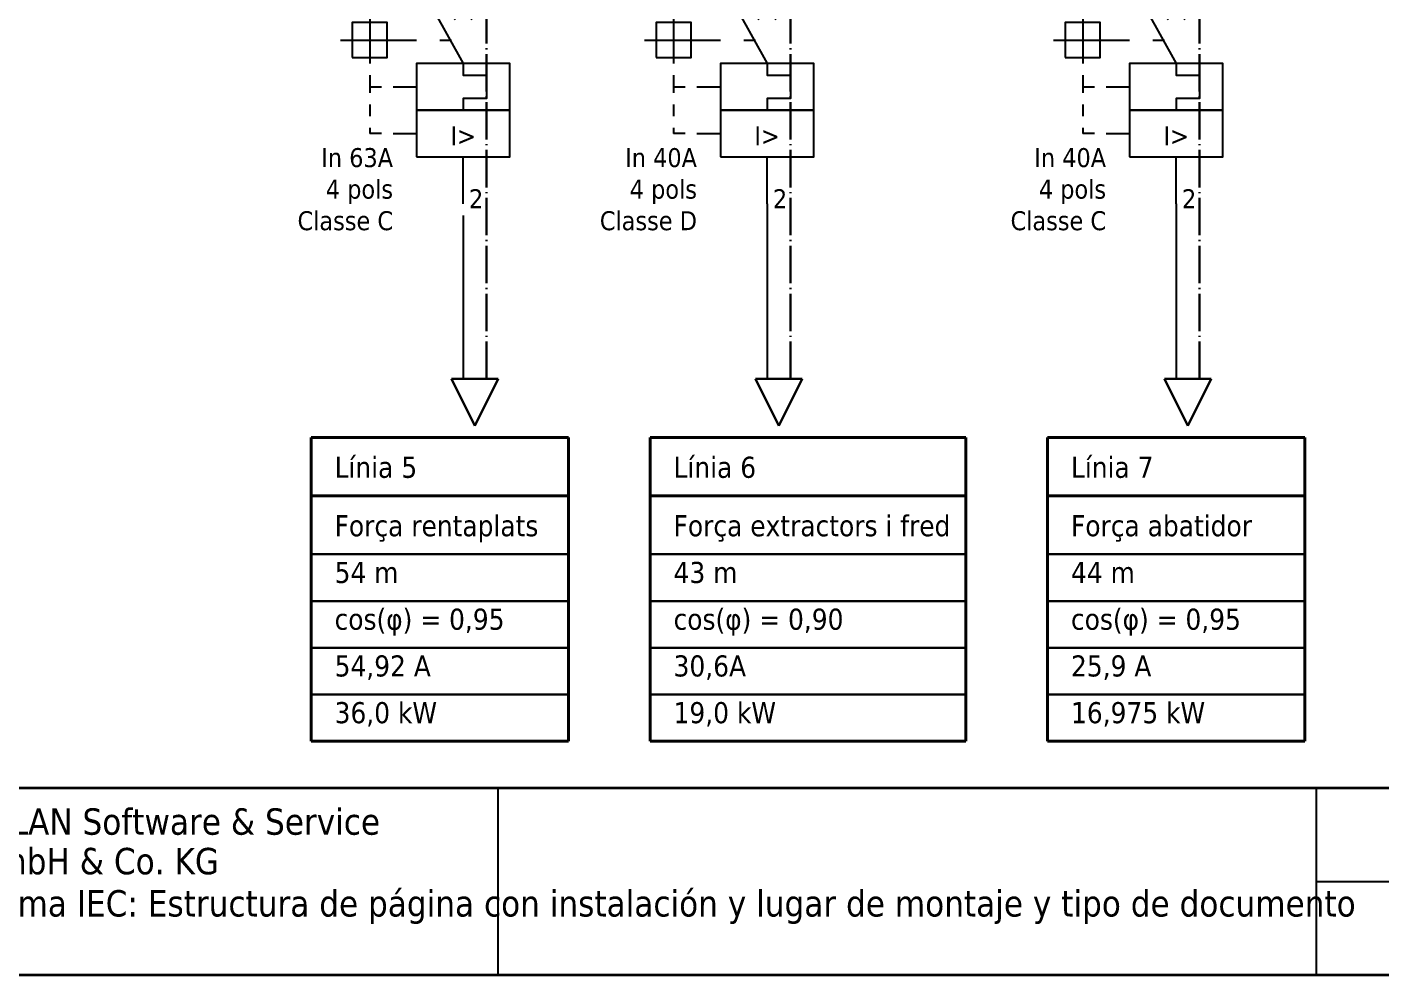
# Model space of a CAD drawing. Header units: millimetres. Extents: x 0 to 420, y 0 to 297.
# Drawn here: x 189.7 to 305.5, y 0 to 81.1 of the extents above; entities that cross this region are included whole.
import ezdxf
from ezdxf.enums import TextEntityAlignment as Align

# ---------------------------------------------------------------- set-up
doc = ezdxf.new("R2010")
doc.units = ezdxf.units.MM
doc.linetypes.add('EPL_DASHDOT', pattern=[1, 0.8, -0.1, 0, -0.1])
for name, color, linetype, lineweight in [('EPLAN100', 7, 'Continuous', 50), ('EPLAN108', 5, 'Continuous', 35), ('EPLAN201', 7, 'Continuous', 35), ('EPLAN300', 5, 'Continuous', 25), ('EPLAN304', 5, 'Continuous', 25), ('EPLAN420', 7, 'Continuous', 35), ('EPLAN451', 7, 'Continuous', 35), ('EPLAN500', 7, 'Continuous', 35), ('EPLAN501', 7, 'Continuous', 35), ('EPLAN502', 7, 'Continuous', 35)]:
    doc.layers.add(name, color=color, linetype=linetype, lineweight=lineweight)
doc.styles.add('Tahoma', font='')
doc.styles.get('Tahoma').set_extended_font_data('Tahoma')

# ---------------------------------------------------------------- blocks, each defined once
blk = doc.blocks.new('EPLFRAME')
at = {"layer": 'EPLAN201', "color": 0, "linetype": 'Continuous', "lineweight": 35, "ltscale": 4}
blk.add_line((0, 16), (420, 16), dxfattribs=at)
at = {"layer": 'EPLAN201', "color": 0, "linetype": 'Continuous', "lineweight": 25, "ltscale": 4}
for p, q in [((230, 0), (230, 16)), ((300, 0), (300, 16)), ((300, 8), (420, 8))]:
    blk.add_line(p, q, dxfattribs=at)
at = {"layer": 'EPLAN201', "color": 0, "linetype": 'Continuous', "lineweight": 35, "ltscale": 4}
blk.add_lwpolyline([(0, 0), (420, 0), (420, 297), (0, 297)], close=True, dxfattribs=at)
at = {"color": 0}
for tag, p in [('53_19005_1', (21, 293)), ('53_19005', (63, 293)), ('53_19005_8', (105, 293)), ('53_19005_6', (147, 293)), ('53_19005_7', (189, 293)), ('53_19005_9', (231, 293)), ('53_19005_3', (273, 293)), ('53_19005_2', (315, 293)), ('53_19005_4', (357, 293)), ('53_19005_5', (399, 293))]:
    blk.add_attdef(tag, text='', height=1.3545, dxfattribs=at).set_placement(p, align=Align.BOTTOM_CENTER)
for tag, p, height in [('4_11041', (1, 19.2575), 2.2575), ('4_11071[1]', (1, 14.6254), 1.6254), ('4_11074[1]', (21, 14.6254), 1.6254), ('4_11070[1]', (41, 14.6254), 1.6254), ('4_11024', (73, 14.6254), 1.6254), ('14_10014', (101, 14.2575), 2.2575), ('14_10015', (185, 14.2575), 2.2575), ('4_11011', (231, 14.2575), 2.2575), ('4_11030', (301, 14.2575), 2.2575), ('4_11036', (374, 14.6254), 1.6254), ('4_11071[2]', (1, 10.6254), 1.6254), ('4_11074[2]', (21, 10.6254), 1.6254), ('4_11070[2]', (41, 10.6254), 1.6254), ('4_11022', (73, 10.6254), 1.6254), ('4_1540', (374, 10.6254), 1.6254), ('14_10011', (101, 7.2575), 2.2575), ('4_11071[3]', (1, 6.6254), 1.6254), ('4_11074[3]', (21, 6.6254), 1.6254), ('4_11070[3]', (41, 6.6254), 1.6254), ('4_11080', (73, 6.6254), 1.6254), ('4_11059', (301, 6.6254), 1.6254), ('14_10013', (332, 6.6254), 1.6254), ('14_10151', (73, 2.6254), 1.6254), ('14_10300', (414.999999999999, 2.625399999999991), 1.6254)]:
    blk.add_attdef(tag, p, '', height=height, dxfattribs=at)
for tag, height, p in [('4_11040', 2.2575, (419, 19.2575)), ('4_11000', 1.6254, (419, 6.6254)), ('4_11085', 1.6254, (141, 2.6254)), ('4_11086', 1.6254, (183, 2.6254)), ('4_25020', 1.6254, (412.999999999999, 2.6254))]:
    blk.add_attdef(tag, text='', height=height, dxfattribs=at).set_placement(p, align=Align.RIGHT)
blk = doc.blocks.new('EPLSYM_LibraryIEC_symbol_Symbol1537_Variant0_Placement1')
at = {"layer": 'EPLAN300', "color": 5, "linetype": 'Continuous', "lineweight": 25, "ltscale": 4}
for p, q in [((0, 2.5), (0, 6)), ((-2.5, 2.5), (0, -2)), ((-0.75, 1.75), (0.75, 3.25)), ((-0.75, 3.25), (0.75, 1.75)), ((-8, 2), (-8, -2)), ((-10.5, 0), (-4, 0)), ((-2, 0), (-1, 0)), ((-8, -3), (-8, -4)), ((-8, -4), (-7, -4)), ((-8, -4), (-8, -4.5)), ((-6, -4), (-4, -4)), ((-8, -5.5), (-8, -6.5)), ((-8, -7.5), (-8, -8)), ((-7, -8), (-8, -8)), ((-6, -8), (-4, -8)), ((0, -14), (0, -10))]:
    blk.add_line(p, q, dxfattribs=at)
for points in [[(-9.5, -1.5), (-6.5, -1.5), (-6.5, 1.5), (-9.5, 1.5)], [(-4, -6), (4, -6), (4, -2), (-4, -2)], [(-4, -10), (4, -10), (4, -6), (-4, -6)]]:
    blk.add_lwpolyline(points, close=True, dxfattribs=at)
blk.add_lwpolyline([(0, -2), (0, -3), (2, -3), (2, -5), (0, -5), (0, -6)], dxfattribs=at)
at = {"color": 5}
blk.add_attdef('17_20029[1]', text='', height=1.1739, dxfattribs=at).set_placement((0.5, 6.7), align=Align.BOTTOM_LEFT)
at = {"color": 0}
blk.add_attdef('17_20028[1]', text='', height=1.6254, dxfattribs=at).set_placement((0.5, 4), align=Align.BOTTOM_LEFT)
at = {"color": 5}
blk.add_attdef('17_20010', text='', height=2.2575, dxfattribs=at).set_placement((-6, -9.4), align=Align.MIDDLE_RIGHT)
at = {"color": 0}
blk.add_attdef('17_20028[2]', text='', height=1.6254, dxfattribs=at).set_placement((0.5, -9.6), align=Align.TOP_LEFT)
at = {"color": 73}
blk.add_attdef('17_20300', text='', height=1.6254, dxfattribs=at).set_placement((-6, -12.4315), align=Align.MIDDLE_RIGHT)
at = {"color": 5}
blk.add_attdef('17_20029[2]', text='', height=1.1739, dxfattribs=at).set_placement((0.5, -11.76), align=Align.TOP_LEFT)
at = {"color": 0}
for tag, p in [('17_20027', (-6, -14.9695)), ('17_20901[1]', (-6, -17.5075)), ('17_20011', (-6, -20.0455)), ('17_20025', (-6, -22.5835)), ('17_20024', (-6, -25.12150000000001))]:
    blk.add_attdef(tag, text='', height=1.6254, dxfattribs=at).set_placement(p, align=Align.MIDDLE_RIGHT)
at = {"color": 3}
blk.add_attdef('17_20201[1]', text='', height=1.6254, dxfattribs=at).set_placement((-6, -27.65950000000001), align=Align.MIDDLE_RIGHT)
at = {"layer": 'EPLAN300', "color": 5, "style": 'Tahoma'}
blk.add_text('I>', height=1.6254, dxfattribs=at).set_placement((0, -8.18), align=Align.MIDDLE_CENTER)
blk = doc.blocks.new('EPLSYM_LibrarySPECIAL_Symbol4_Variant0_Placement2_47')
at = {"layer": 'EPLAN304', "color": 5, "linetype": 'Continuous', "lineweight": 25, "ltscale": 4}
blk.add_line((0, 0), (0, -14), dxfattribs=at)
at = {"color": 5}
for tag, p in [('17_20010', (0, 20.4)), ('17_20040', (0, 13.95)), ('17_20041', (0, 10.2)), ('17_20053', (0, 6.45)), ('17_20044', (0, 2.7))]:
    blk.add_attdef(tag, text='', height=2.2575, dxfattribs=at).set_placement(p, align=Align.BOTTOM_RIGHT)
at = {"color": 73}
blk.add_attdef('17_20300', text='', height=1.6254, dxfattribs=at).set_placement((0, 17.7), align=Align.BOTTOM_RIGHT)
at = {"color": 0}
blk.add_attdef('17_20011', text='', height=1.6254, dxfattribs=at).set_placement((0, 0), align=Align.BOTTOM_RIGHT)
blk = doc.blocks.new('EPLSYM_LibrarySPECIAL_Symbol4_Variant0_Placement2_48')
at = {"layer": 'EPLAN304', "color": 5, "linetype": 'Continuous', "lineweight": 25, "ltscale": 4}
blk.add_line((0, 0), (0, -15), dxfattribs=at)
at = {"color": 5}
for tag, p in [('17_20010', (0, 20.4)), ('17_20040', (0, 13.95)), ('17_20041', (0, 10.2)), ('17_20053', (0, 6.45)), ('17_20044', (0, 2.7))]:
    blk.add_attdef(tag, text='', height=2.2575, dxfattribs=at).set_placement(p, align=Align.BOTTOM_RIGHT)
at = {"color": 73}
blk.add_attdef('17_20300', text='', height=1.6254, dxfattribs=at).set_placement((0, 17.7), align=Align.BOTTOM_RIGHT)
at = {"color": 0}
blk.add_attdef('17_20011', text='', height=1.6254, dxfattribs=at).set_placement((0, 0), align=Align.BOTTOM_RIGHT)
blk = doc.blocks.new('EPLSYM_LibrarySPECIAL_Symbol4_Variant0_Placement2_49')
at = {"layer": 'EPLAN304', "color": 5, "linetype": 'Continuous', "lineweight": 25, "ltscale": 4}
blk.add_line((0, 0), (0, -15), dxfattribs=at)
at = {"color": 5}
for tag, p in [('17_20010', (0, 20.4)), ('17_20040', (0, 13.95)), ('17_20041', (0, 10.2)), ('17_20053', (0, 6.45)), ('17_20044', (0, 2.7))]:
    blk.add_attdef(tag, text='', height=2.2575, dxfattribs=at).set_placement(p, align=Align.BOTTOM_RIGHT)
at = {"color": 73}
blk.add_attdef('17_20300', text='', height=1.6254, dxfattribs=at).set_placement((0, 17.7), align=Align.BOTTOM_RIGHT)
at = {"color": 0}
blk.add_attdef('17_20011', text='', height=1.6254, dxfattribs=at).set_placement((0, 0), align=Align.BOTTOM_RIGHT)

msp = doc.modelspace()

# ---------------------------------------------------------------- linework, layer by layer
at = {"layer": 'EPLAN100', "color": 0, "linetype": 'EPL_DASHDOT', "lineweight": 30, "ltscale": 4}
for p, q in [((255, 51), (255, 120)), ((229, 51), (229, 108)), ((290, 51), (290, 105))]:
    msp.add_line(p, q, dxfattribs=at)
at = {"layer": 'EPLAN100', "color": 0, "linetype": 'Continuous', "lineweight": 30, "ltscale": 4}
for p, q in [((226, 51), (229, 51)), ((228, 47), (226, 51)), ((230, 51), (228, 47)), ((229, 51), (230, 51)), ((252, 51), (255, 51)), ((254, 47), (252, 51)), ((256, 51), (254, 47)), ((255, 51), (256, 51)), ((287, 51), (290, 51)), ((289, 47), (287, 51)), ((291, 51), (289, 47)), ((290, 51), (291, 51)), ((214, 36), (236, 36)), ((243, 36), (270, 36)), ((277, 36), (299, 36)), ((214, 32), (236, 32)), ((243, 32), (270, 32)), ((277, 32), (299, 32)), ((214, 28), (236, 28)), ((243, 28), (270, 28)), ((277, 28), (299, 28)), ((214, 24), (236, 24)), ((243, 24), (270, 24)), ((277, 24), (299, 24))]:
    msp.add_line(p, q, dxfattribs=at)
at = {"layer": 'EPLAN100', "color": 0, "linetype": 'Continuous', "lineweight": 40, "ltscale": 4}
for p, q in [((214, 46), (214, 41)), ((214, 46), (236, 46)), ((236, 46), (236, 41)), ((243, 46), (243, 41)), ((243, 46), (270, 46)), ((270, 46), (270, 41)), ((277, 46), (277, 41)), ((277, 46), (299, 46)), ((299, 46), (299, 41)), ((214, 41), (214, 23)), ((214, 41), (214, 20)), ((214, 41), (236, 41)), ((236, 41), (236, 23)), ((236, 41), (236, 20)), ((243, 41), (243, 23)), ((243, 41), (243, 20)), ((243, 41), (270, 41)), ((270, 41), (270, 20)), ((277, 41), (277, 23)), ((277, 41), (277, 20)), ((277, 41), (299, 41)), ((299, 41), (299, 23)), ((299, 41), (299, 20)), ((236, 20), (214, 20)), ((270, 20), (243, 20)), ((299, 20), (277, 20))]:
    msp.add_line(p, q, dxfattribs=at)

# ---------------------------------------------------------------- block references
ref = msp.add_blockref('EPLFRAME', (0, 0))
ref.add_attrib('14_10011', 'Plantilla de proyecto con estructura de identificación según la norma IEC: Estructura de página con instalación y lugar de montaje y tipo de documento', (101, 5), dxfattribs={"layer": 'EPLAN451', "color": 0, "height": 2.2575, "style": 'Tahoma'})
ref.add_attrib('14_10015', 'EPLAN Software & Service', (185, 12), dxfattribs={"layer": 'EPLAN451', "color": 0, "height": 2.2575, "style": 'Tahoma'})
ref.add_attrib('14_10015/1', 'GmbH & Co. KG', (185, 8.61375), dxfattribs={"layer": 'EPLAN451', "color": 0, "height": 2.2575, "style": 'Tahoma'})
ref = msp.add_blockref('EPLSYM_LibraryIEC_symbol_Symbol1537_Variant0_Placement1', (227, 80))
ref.add_attrib('17_20028[1]', '1', dxfattribs={"layer": 'EPLAN420', "color": 0, "height": 1.6254, "style": 'Tahoma'}).set_placement((227.5, 84), align=Align.BOTTOM_LEFT)
ref.add_attrib('17_20028[2]', '2', dxfattribs={"layer": 'EPLAN420', "color": 0, "height": 1.6254, "style": 'Tahoma'}).set_placement((227.5, 67.24148), align=Align.TOP_LEFT)
ref.add_attrib('17_20027', 'In 63A', dxfattribs={"layer": 'EPLAN500', "color": 0, "height": 1.6254, "style": 'Tahoma'}).set_placement((221, 69.94582), align=Align.MIDDLE_RIGHT)
ref.add_attrib('17_20011', '4 pols', dxfattribs={"layer": 'EPLAN501', "color": 0, "height": 1.6254, "style": 'Tahoma'}).set_placement((221, 67.24582000000001), align=Align.MIDDLE_RIGHT)
ref.add_attrib('17_20025', 'Classe C', dxfattribs={"layer": 'EPLAN502', "color": 0, "height": 1.6254, "style": 'Tahoma'}).set_placement((221, 64.54582000000002), align=Align.MIDDLE_RIGHT)
ref = msp.add_blockref('EPLSYM_LibraryIEC_symbol_Symbol1537_Variant0_Placement1', (253, 80))
ref.add_attrib('17_20028[1]', '1', dxfattribs={"layer": 'EPLAN420', "color": 0, "height": 1.6254, "style": 'Tahoma'}).set_placement((253.5, 84), align=Align.BOTTOM_LEFT)
ref.add_attrib('17_20028[2]', '2', dxfattribs={"layer": 'EPLAN420', "color": 0, "height": 1.6254, "style": 'Tahoma'}).set_placement((253.5, 67.24148), align=Align.TOP_LEFT)
ref.add_attrib('17_20027', 'In 40A', dxfattribs={"layer": 'EPLAN500', "color": 0, "height": 1.6254, "style": 'Tahoma'}).set_placement((247, 69.94582), align=Align.MIDDLE_RIGHT)
ref.add_attrib('17_20011', '4 pols', dxfattribs={"layer": 'EPLAN501', "color": 0, "height": 1.6254, "style": 'Tahoma'}).set_placement((247, 67.24582000000001), align=Align.MIDDLE_RIGHT)
ref.add_attrib('17_20025', 'Classe D', dxfattribs={"layer": 'EPLAN502', "color": 0, "height": 1.6254, "style": 'Tahoma'}).set_placement((247, 64.54582000000002), align=Align.MIDDLE_RIGHT)
ref = msp.add_blockref('EPLSYM_LibraryIEC_symbol_Symbol1537_Variant0_Placement1', (288, 80))
ref.add_attrib('17_20028[1]', '1', dxfattribs={"layer": 'EPLAN420', "color": 0, "height": 1.6254, "style": 'Tahoma'}).set_placement((288.5, 84), align=Align.BOTTOM_LEFT)
ref.add_attrib('17_20028[2]', '2', dxfattribs={"layer": 'EPLAN420', "color": 0, "height": 1.6254, "style": 'Tahoma'}).set_placement((288.5, 67.24148), align=Align.TOP_LEFT)
ref.add_attrib('17_20027', 'In 40A', dxfattribs={"layer": 'EPLAN500', "color": 0, "height": 1.6254, "style": 'Tahoma'}).set_placement((282, 69.94582), align=Align.MIDDLE_RIGHT)
ref.add_attrib('17_20011', '4 pols', dxfattribs={"layer": 'EPLAN501', "color": 0, "height": 1.6254, "style": 'Tahoma'}).set_placement((282, 67.24582000000001), align=Align.MIDDLE_RIGHT)
ref.add_attrib('17_20025', 'Classe C', dxfattribs={"layer": 'EPLAN502', "color": 0, "height": 1.6254, "style": 'Tahoma'}).set_placement((282, 64.54582000000002), align=Align.MIDDLE_RIGHT)
for name, p in [('EPLSYM_LibrarySPECIAL_Symbol4_Variant0_Placement2_47', (227, 65)), ('EPLSYM_LibrarySPECIAL_Symbol4_Variant0_Placement2_48', (253, 66)), ('EPLSYM_LibrarySPECIAL_Symbol4_Variant0_Placement2_49', (288, 66))]:
    msp.add_blockref(name, p)

# ---------------------------------------------------------------- texts
at = {"layer": 'EPLAN108', "color": 5, "style": 'Tahoma'}
for s, p in [('Línia 5', (216, 42)), ('Línia 6', (245, 42)), ('Línia 7', (279, 42)), ('Força rentaplats', (216, 37)), ('Força extractors i fred', (245, 37)), ('Força abatidor', (279, 37)), ('54 m', (216, 33)), ('43 m', (245, 33)), ('44 m', (279, 33)), ('cos(φ) = 0,95 ', (216, 29)), ('cos(φ) = 0,90', (245, 29)), ('cos(φ) = 0,95 ', (279, 29)), ('54,92 A', (216, 25)), ('30,6A', (245, 25)), ('25,9 A', (279, 25)), ('36,0 kW', (216, 21)), ('19,0 kW', (245, 21)), ('16,975 kW', (279, 21))]:
    msp.add_text(s, height=1.806, dxfattribs=at).set_placement(p, align=Align.BOTTOM_LEFT)

doc.saveas('drawing.dxf')
